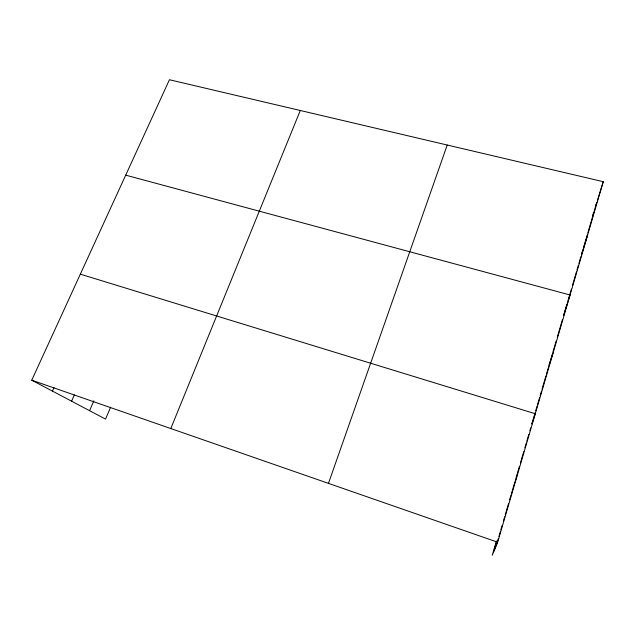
<?xml version="1.0" encoding="UTF-8"?>
<svg xmlns="http://www.w3.org/2000/svg" width="635" height="635" viewBox="0 0 635 635"><rect width="100%" height="100%" fill="white"/><g stroke="black" fill="none" stroke-linecap="round" stroke-linejoin="round"><path stroke-width="0.95" d="M496.38 541.187L492.252 555.26L497.665 542.211L603.25 181.697L169.434 79.74L31.75 380.19L105.537 419.092L110.617 407.257M493.403 552.49L496.745 541.091M494.705 549.338L496.935 541.726M496.118 545.933L498.324 538.409M498.88 536.519L500.253 531.82M500.809 529.939L502.19 525.232M503.293 521.47L504.666 516.763M505.222 514.882L508.524 503.587M509.627 499.824L511.008 495.117M511.564 493.236L514.318 483.83M515.985 478.139L519.327 466.749M520.438 462.955L523.772 451.564M524.883 447.77L526.272 443.024M526.828 441.127L528.78 434.483M529.892 430.681L530.725 427.839M535.154 412.71L531.836 424.045L535.289 413.742L80.335 274.169M535.71 410.821L537.091 406.098M537.647 404.209L539.583 397.605M540.139 395.716L541.52 390.993M542.076 389.104L545.949 375.88M546.505 373.991L548.711 366.443M550.37 360.791L548.989 365.498L553.014 353.219M550.918 358.91L552.299 354.203M552.855 352.322L556.157 341.027M557.26 337.264L562.507 319.381M563.61 315.619L566.936 304.252M568.055 300.45L571.397 289.036M572.508 285.234L576.413 271.915M576.969 270.01L578.366 265.255M578.922 263.358L580.874 256.699M582.819 250.047L581.43 254.794L586.978 237.26M583.375 248.15L587.272 234.847M587.827 232.95L596.733 202.549L595.305 207.145M592.717 215.408L593.582 212.654M597.305 200.739L603.25 181.697M563.523 315.492L570.071 294.997L125.714 175.149M328.462 483.37L447.223 145.026M514.636 482.933L516.858 476.687M170.799 428.546L300.284 110.498M89.575 410.678L93.853 400.844M71.588 401.193L74.366 394.899M52.419 391.089L54.023 387.533M31.75 380.19L497.665 542.211"/></g></svg>
